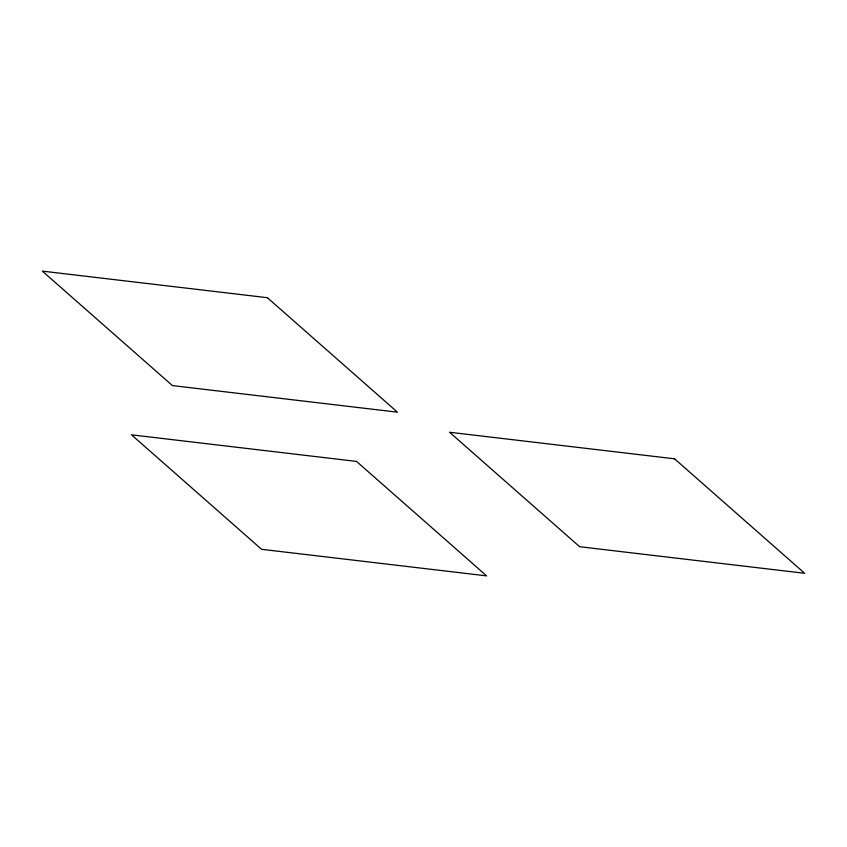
<?xml version="1.0" encoding="UTF-8"?>
<svg xmlns="http://www.w3.org/2000/svg" width="847" height="847" viewBox="0 0 847 847"><rect width="100%" height="100%" fill="white"/><g stroke="black" fill="none" stroke-linecap="round" stroke-linejoin="round"><path stroke-width="1.27" d="M267.366 297.699L42.35 271.125L172.428 385.586L397.444 412.171L267.366 297.699M674.572 458.82L449.556 432.245L579.634 546.717L804.65 573.292L674.572 458.82M356.523 461.414L131.507 434.829L261.575 549.301L486.602 575.875L356.523 461.414"/></g></svg>
